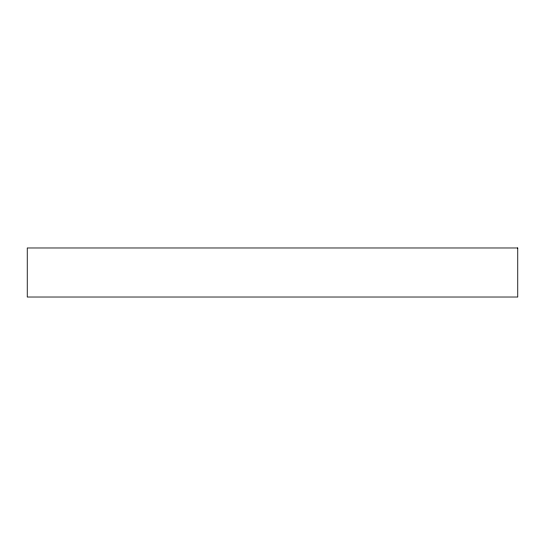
<?xml version="1.0" encoding="UTF-8"?>
<svg xmlns="http://www.w3.org/2000/svg" width="545" height="545" viewBox="0 0 545 545"><rect width="100%" height="100%" fill="white"/><g stroke="black" fill="none" stroke-linecap="round" stroke-linejoin="round"><path stroke-width="0.82" d="M517.75 247.975L27.25 247.975L27.25 297.025L517.75 297.025L517.75 247.975"/></g></svg>
